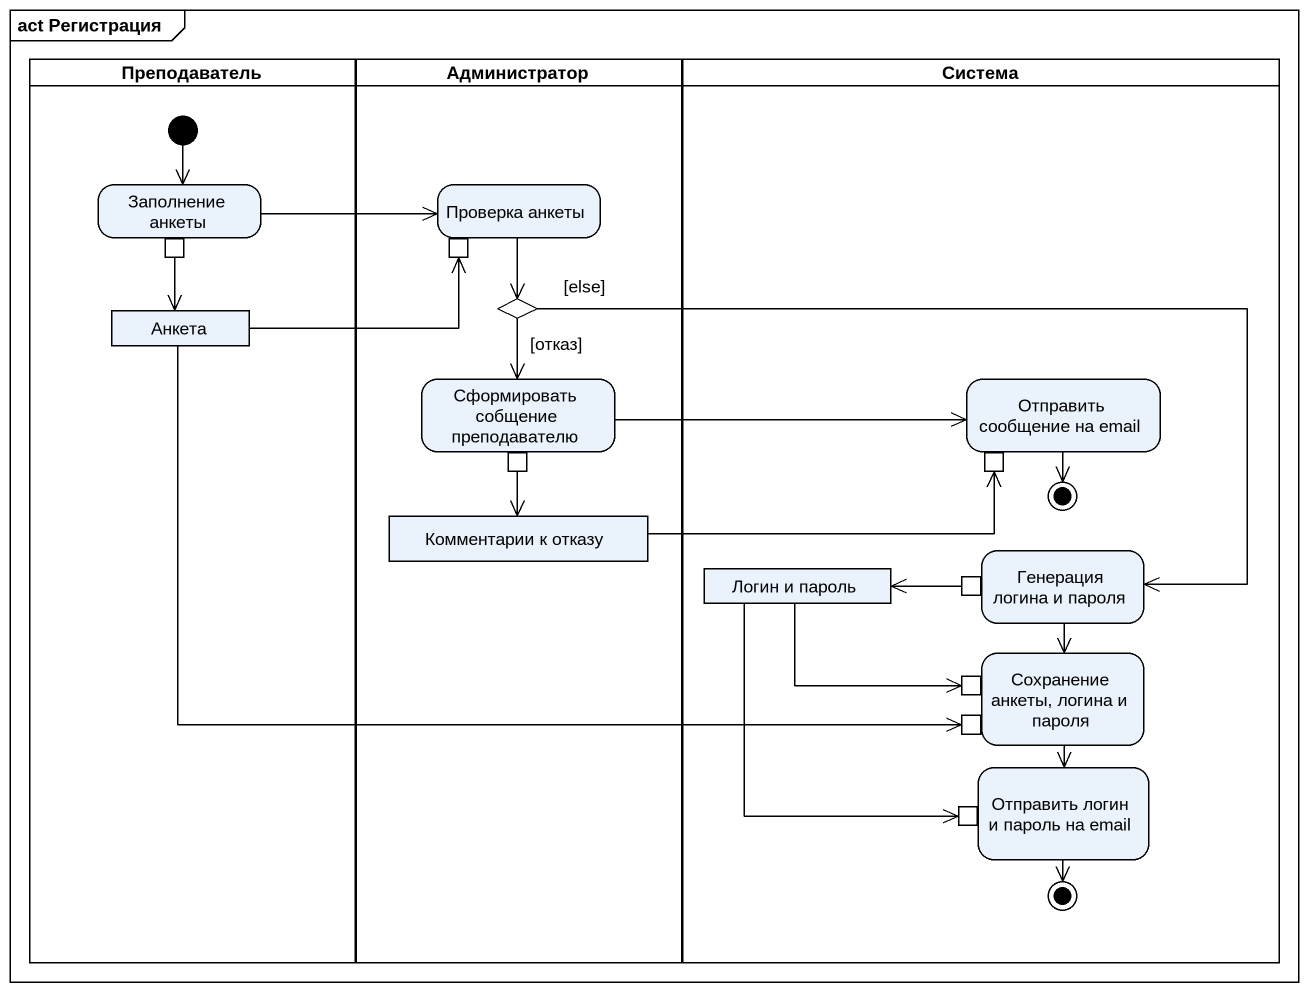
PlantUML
@startuml
mainframe act Регистрация
hide empty description
state Преподаватель <<partition>> {
  state "Заполнение анкеты" as Заполнение_анкеты {
    state pin1 <<outputPin>>
  }
  state Анкета <<object>>
  [*] --> Заполнение_анкеты
}
state Администратор <<partition>> {
  state "Проверка анкеты" as Проверка_анкеты {
    state pin2 <<inputPin>>
  }
  state choice1 <<choice>>
  state "Сформировать собщение преподавателю" as Сформировать_собщение {
    state pin3 <<outputPin>>
  }
  state "Комментарии к отказу" as Комментарии_к_отказу <<object>>
}
state Система <<partition>> {
  state "Отправить сообщение на email" as Отправить_сообщение_на_email {
    state pin4 <<inputPin>>
  }
  state final1 <<end>>
  state "Логин и пароль" as Логин_и_пароль <<object>>
  state "Генерация логина и пароля" as Генерация_логина_и_пароля {
    state pin5 <<outputPin>>
  }
  state "Сохранение анкеты, логина и пароля" as Сохранение_анкеты_логина_и {
    state pin6 <<inputPin>>
    state pin7 <<inputPin>>
  }
  state "Отправить логин и пароль на email" as Отправить_логин_и_пароль_на {
    state pin8 <<inputPin>>
  }
  state final2 <<end>>
}
Заполнение_анкеты -right-> Проверка_анкеты
pin1 --> Анкета
Проверка_анкеты --> choice1
Анкета -right-> pin2
Анкета -right-> pin7
choice1 --> Сформировать_собщение : [отказ]
choice1 -right-> Генерация_логина_и_пароля : [else]
Сформировать_собщение -right-> Отправить_сообщение_на_email
Отправить_сообщение_на_email --> final1
pin3 --> Комментарии_к_отказу
Комментарии_к_отказу -right-> pin4
Логин_и_пароль -right-> pin6
Логин_и_пароль --> pin8
pin5 -left-> Логин_и_пароль
Генерация_логина_и_пароля --> Сохранение_анкеты_логина_и
Сохранение_анкеты_логина_и --> Отправить_логин_и_пароль_на
Отправить_логин_и_пароль_на --> final2
@enduml
